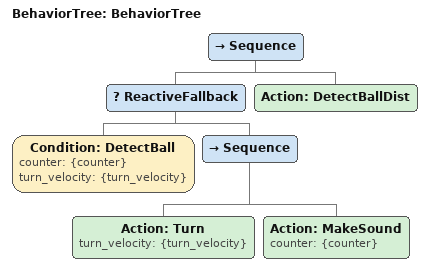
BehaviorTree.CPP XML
<?xml version="1.0"?>
<root main_tree_to_execute="BehaviorTree">
    <BehaviorTree ID="BehaviorTree">
        <Sequence>
            <ReactiveFallback>
                <Condition ID="DetectBall" counter="{counter}" turn_velocity="{turn_velocity}"/>
                <Sequence>
                    <Action ID="Turn" turn_velocity="{turn_velocity}"/>
                    <Action ID="MakeSound" counter="{counter}"/>
                </Sequence>
            </ReactiveFallback>
            <Action ID="DetectBallDist"/>
        </Sequence>
    </BehaviorTree>
</root>
